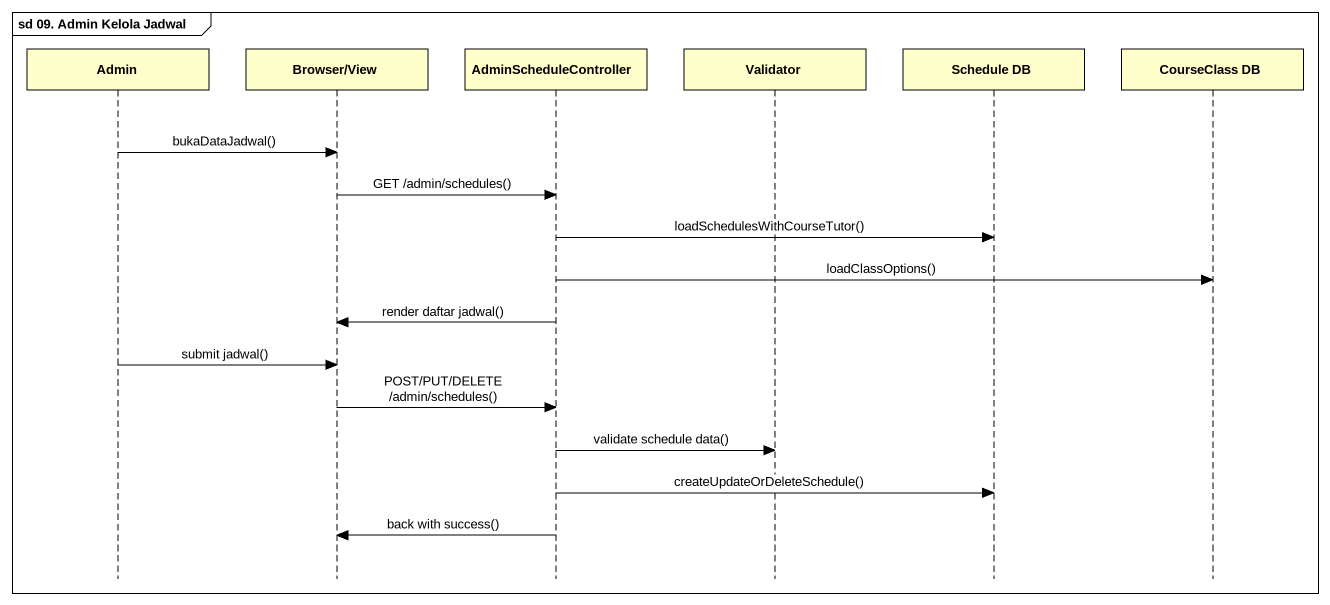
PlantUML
@startuml
mainframe sd 09. Admin Kelola Jadwal
hide footbox
participant Admin
participant "Browser/View" as Browser_View
participant AdminScheduleController
participant Validator
participant "Schedule DB" as Schedule_DB
participant "CourseClass DB" as CourseClass_DB

Admin -> Browser_View : bukaDataJadwal()
Browser_View -> AdminScheduleController : GET /admin/schedules()
AdminScheduleController -> Schedule_DB : loadSchedulesWithCourseTutor()
AdminScheduleController -> CourseClass_DB : loadClassOptions()
AdminScheduleController -> Browser_View : render daftar jadwal()
Admin -> Browser_View : submit jadwal()
Browser_View -> AdminScheduleController : POST/PUT/DELETE /admin/schedules()
AdminScheduleController -> Validator : validate schedule data()
AdminScheduleController -> Schedule_DB : createUpdateOrDeleteSchedule()
AdminScheduleController -> Browser_View : back with success()
@enduml
